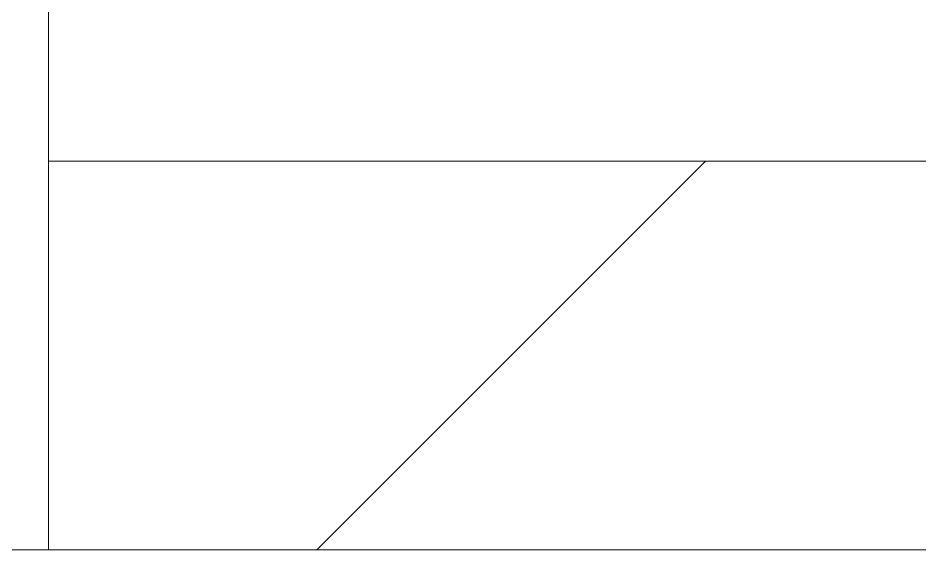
# Model space of a CAD drawing. Header units: millimetres. Extents: x -249154 to 415037, y -45458 to 354837.
# Drawn here: x 4120.8 to 4236.8, y 94386.1 to 94454.5 of the extents above; entities that cross this region are included whole.
import ezdxf

# ---------------------------------------------------------------- set-up
doc = ezdxf.new("R2010")
doc.units = ezdxf.units.MM
doc.layers.add('A-WALL', color=7, linetype='Continuous', lineweight=5)
doc.layers.add('I-WALL', color=7, linetype='Continuous', lineweight=5)
doc.layers.add('A-WALL-1', color=9, linetype='Continuous', lineweight=5, true_color=0x808080)
pattern_1 = [(45, (0, 0), (-141.4214, 141.4214), []), (135, (0, 0), (-141.4214, -141.4214), [])]

# ---------------------------------------------------------------- blocks, each defined once
blk = doc.blocks.new('1floor')
at = {"layer": 'A-WALL'}
h = blk.add_hatch(dxfattribs=at)
h.set_pattern_fill('FP_24', color=256, style=0, pattern_type=2)
h.set_pattern_definition(pattern_1)
h.paths.add_polyline_path([(3910, 15200), (4060, 15200), (4060, 15350), (-110, 15350), (-110, 15200), (3886.12, 15200)])
at = {"layer": 'I-WALL'}
h = blk.add_hatch(dxfattribs=at)
h.set_pattern_fill('FP_24', color=256, style=0, pattern_type=2)
h.set_pattern_definition(pattern_1)
h.paths.add_polyline_path([(4660, 15200), (4660, 15250), (4060, 15250), (4060, 15200), (4319.08, 15200)])
h = blk.add_hatch(dxfattribs=at)
h.set_pattern_fill('FP_1', color=256, style=0, pattern_type=2)
h.set_pattern_definition([(45, (0, 0), (-114.0493, 114.0493), []), (45, (114.05, 0), (-114.0493, 114.0493), [201.612, -40.322, 6.706, -33.617])])
h.paths.add_polyline_path([(4060, 14980), (4060, 15200), (390, 15200), (390, 14980), (4059.3, 14980)])
at = {"layer": 'A-WALL'}
for p, q in [((4660, 15250), (4060, 15250)), ((4660, 15200), (390, 15200))]:
    blk.add_line(p, q, dxfattribs=at)
at = {"layer": 'A-WALL-1'}
blk.add_line((4060, 15200), (4060, 15341), dxfattribs=at)

msp = doc.modelspace()

# ---------------------------------------------------------------- block references
msp.add_blockref('1floor', (64.7, 79186.05))

doc.saveas('drawing.dxf')
